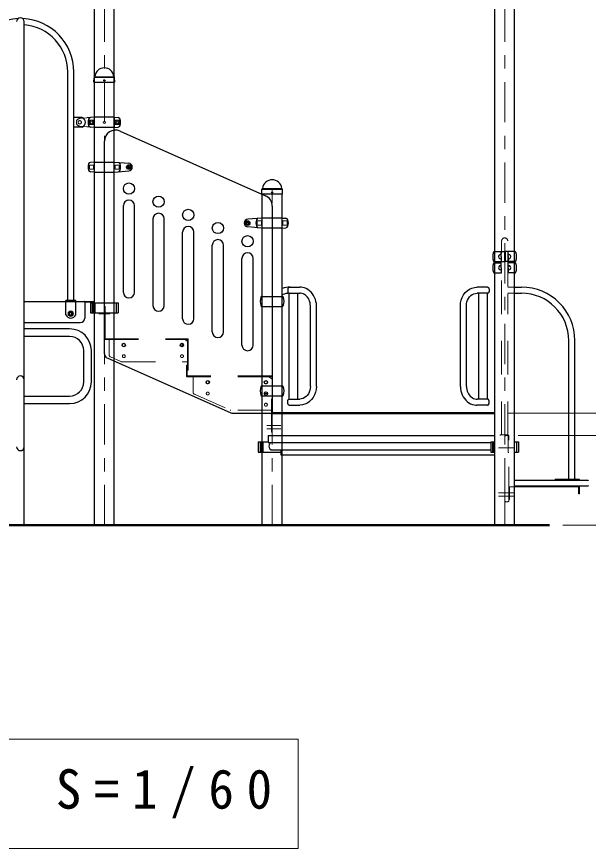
# Model space of a CAD drawing. Units: millimetres on the paper. Extents: x -385 to 0, y -594 to 267.
# Drawn here: x -116.3 to -73.7, y -138.4 to -76.4 of the extents above; entities that cross this region are included whole.
import ezdxf

# ---------------------------------------------------------------- set-up
doc = ezdxf.new("R2010")
doc.units = ezdxf.units.MM
doc.linetypes.add('USER1', pattern=[4.5, 2.5, -2])
doc.linetypes.add('USER2', pattern=[6, 3, -1, 1, -1])
doc.layers.add('LY_1', color=7, linetype='Continuous', lineweight=25)
doc.styles.add('ＭＳ ゴシック', font='')
doc.styles.get('ＭＳ ゴシック').set_extended_font_data('MS Gothic')

msp = doc.modelspace()

# ---------------------------------------------------------------- linework, layer by layer
at = {"layer": 'LY_1', "linetype": 'USER2', "lineweight": 13}
for p, q in [((-109.787, -114.306), (-109.787, -54.306)), ((-79.967, -114.306), (-79.967, -64.306)), ((-97.287, -114.306), (-97.287, -89.306)), ((-110.198, -98.556), (-109.369, -98.556)), ((-96.631, -106.89), (-97.679, -106.89)), ((-96.631, -107.14), (-97.679, -107.14))]:
    msp.add_line(p, q, dxfattribs=at)
at = {"layer": 'LY_1'}
for p, q in [((-110.53, -114.306), (-110.53, -55.731)), ((-109.045, -114.306), (-109.045, -55.731)), ((-80.709, -114.306), (-80.709, -64.656)), ((-79.224, -114.306), (-79.224, -64.656)), ((-115.754, -114.306), (-115.754, -76.806)), ((-112.514, -97.586), (-112.514, -80.556)), ((-112.061, -97.586), (-112.061, -80.556)), ((-110.562, -81.315), (-110.555, -80.984)), ((-110.534, -80.936), (-110.516, -80.917)), ((-109.041, -80.936), (-109.059, -80.917)), ((-109.013, -81.314), (-109.02, -80.984)), ((-110.553, -81.323), (-110.562, -81.315)), ((-110.553, -81.323), (-109.021, -81.323)), ((-109.013, -81.314), (-109.021, -81.323)), ((-111.438, -83.94), (-112.061, -83.94)), ((-110.554, -83.931), (-111.079, -83.977)), ((-109.021, -83.931), (-110.554, -83.931)), ((-109.021, -83.931), (-108.758, -83.954)), ((-111.438, -84.673), (-112.061, -84.673)), ((-110.554, -84.681), (-111.079, -84.635)), ((-109.021, -84.681), (-110.554, -84.681)), ((-109.021, -84.681), (-108.758, -84.658)), ((-108.616, -84.963), (-97.782, -89.778)), ((-109.787, -101.541), (-109.787, -85.72)), ((-110.554, -87.265), (-110.817, -87.288)), ((-110.554, -87.265), (-109.02, -87.265)), ((-109.021, -87.265), (-107.97, -87.349)), ((-109.021, -88.015), (-107.97, -87.93)), ((-107.954, -87.563), (-108.021, -87.601)), ((-108.021, -87.601), (-108.021, -87.678)), ((-107.954, -87.717), (-108.021, -87.678)), ((-107.887, -87.601), (-107.954, -87.563)), ((-107.887, -87.678), (-107.954, -87.717)), ((-107.887, -87.601), (-107.887, -87.678)), ((-110.554, -88.015), (-110.817, -87.992)), ((-110.554, -88.015), (-109.02, -88.015)), ((-98.062, -89.648), (-98.055, -89.317)), ((-98.062, -89.648), (-98.054, -89.656)), ((-96.521, -89.656), (-98.054, -89.656)), ((-98.034, -89.269), (-98.016, -89.251)), ((-98.03, -114.306), (-98.03, -89.656)), ((-96.541, -89.269), (-96.559, -89.251)), ((-96.545, -114.306), (-96.545, -89.656)), ((-96.521, -89.656), (-96.513, -89.648)), ((-96.513, -89.648), (-96.52, -89.317)), ((-108.371, -96.968), (-108.371, -90.512)), ((-107.537, -96.968), (-107.537, -90.512)), ((-97.287, -90.539), (-97.287, -105.89)), ((-106.162, -97.949), (-106.162, -91.493)), ((-105.329, -97.949), (-105.329, -91.493)), ((-98.054, -91.431), (-99.105, -91.516)), ((-96.521, -91.431), (-98.054, -91.431)), ((-96.521, -91.431), (-96.258, -91.454)), ((-99.187, -91.768), (-99.121, -91.729)), ((-99.187, -91.768), (-99.187, -91.845)), ((-99.187, -91.845), (-99.121, -91.883)), ((-99.121, -91.729), (-99.054, -91.768)), ((-99.121, -91.883), (-99.054, -91.845)), ((-98.054, -92.181), (-99.105, -92.097)), ((-99.054, -91.768), (-99.054, -91.845)), ((-96.521, -92.181), (-98.054, -92.181)), ((-96.521, -92.181), (-96.258, -92.158)), ((-103.954, -98.931), (-103.954, -92.475)), ((-103.121, -98.931), (-103.121, -92.475)), ((-101.746, -99.912), (-101.746, -93.456)), ((-100.912, -99.912), (-100.912, -93.456)), ((-80.735, -93.931), (-80.025, -93.931)), ((-80.238, -94.306), (-80.238, -93.948)), ((-79.992, -93.965), (-79.992, -94.648)), ((-79.942, -93.965), (-79.942, -94.648)), ((-79.199, -93.931), (-79.909, -93.931)), ((-79.696, -94.306), (-79.696, -93.948)), ((-99.537, -100.894), (-99.537, -94.438)), ((-98.704, -100.894), (-98.704, -94.438)), ((-80.735, -94.681), (-80.025, -94.681)), ((-80.238, -94.152), (-80.271, -94.15)), ((-80.238, -94.461), (-80.271, -94.462)), ((-80.238, -94.306), (-80.238, -94.665)), ((-79.2, -94.681), (-79.909, -94.681)), ((-79.696, -94.152), (-79.663, -94.15)), ((-79.696, -94.306), (-79.696, -94.665)), ((-79.696, -94.461), (-79.663, -94.462)), ((-80.735, -94.765), (-80.194, -94.765)), ((-80.238, -94.985), (-80.271, -94.984)), ((-80.238, -95.294), (-80.271, -95.295)), ((-80.238, -95.14), (-80.238, -94.781)), ((-80.238, -95.14), (-80.238, -95.498)), ((-79.199, -94.765), (-79.74, -94.765)), ((-79.696, -95.14), (-79.696, -94.781)), ((-79.696, -94.985), (-79.663, -94.984)), ((-79.696, -95.14), (-79.696, -95.498)), ((-79.696, -95.294), (-79.663, -95.295)), ((-80.735, -95.515), (-80.194, -95.515)), ((-79.2, -95.515), (-79.74, -95.515)), ((-96.018, -96.58), (-95.224, -96.58)), ((-81.236, -96.58), (-82.03, -96.58)), ((-79.224, -96.58), (-78.717, -96.58)), ((-96.018, -97.033), (-95.229, -97.033)), ((-96.018, -104.913), (-96.018, -97.033)), ((-95.369, -104.913), (-95.369, -97.033)), ((-82.943, -97.033), (-82.965, -97.033)), ((-81.236, -97.033), (-82.025, -97.033)), ((-81.886, -104.913), (-81.886, -97.033)), ((-81.236, -104.913), (-81.236, -97.033)), ((-79.224, -97.033), (-78.717, -97.033)), ((-115.754, -97.64), (-110.53, -97.64)), ((-111.921, -97.586), (-112.654, -97.586)), ((-112.654, -98.649), (-112.654, -97.586)), ((-111.921, -98.649), (-111.921, -97.586)), ((-111.246, -97.69), (-111.246, -98.89)), ((-110.53, -97.693), (-111.246, -97.693)), ((-110.818, -97.74), (-110.818, -98.49)), ((-110.818, -97.74), (-108.757, -97.74)), ((-110.688, -97.74), (-110.688, -98.49)), ((-110.639, -97.74), (-110.639, -98.49)), ((-110.483, -97.74), (-110.483, -98.49)), ((-108.896, -97.74), (-108.896, -98.49)), ((-108.757, -97.74), (-108.757, -98.49)), ((-98.056, -97.265), (-96.519, -97.265)), ((-112.287, -98.479), (-112.221, -98.518)), ((-98.054, -98.015), (-96.519, -98.015)), ((-94.441, -103.973), (-94.441, -97.973)), ((-93.987, -103.973), (-93.987, -97.973)), ((-83.267, -103.973), (-83.267, -97.973)), ((-82.814, -103.973), (-82.814, -97.973)), ((-112.287, -98.633), (-112.221, -98.595)), ((-112.221, -98.518), (-112.221, -98.595)), ((-110.818, -98.49), (-108.757, -98.49)), ((-115.754, -99.223), (-111.579, -99.223)), ((-112.371, -99.69), (-115.754, -99.69)), ((-112.371, -100.256), (-115.754, -100.256)), ((-75.194, -110.898), (-75.194, -100.556)), ((-74.74, -110.898), (-74.74, -100.556)), ((-111.321, -103.64), (-111.321, -101.306)), ((-110.754, -103.64), (-110.754, -101.306)), ((-109.589, -101.846), (-100.367, -105.944)), ((-98.056, -103.931), (-96.519, -103.931)), ((-115.754, -104.69), (-112.371, -104.69)), ((-115.754, -105.256), (-112.371, -105.256)), ((-98.054, -104.681), (-96.519, -104.681)), ((-96.018, -104.913), (-95.229, -104.913)), ((-81.236, -104.913), (-82.025, -104.913)), ((-96.018, -105.366), (-95.224, -105.366)), ((-81.236, -105.366), (-82.03, -105.366)), ((-100.232, -105.973), (-97.371, -105.973)), ((-97.594, -107.64), (-80.709, -107.64)), ((-97.594, -107.64), (-97.594, -108.14)), ((-98.318, -108.11), (-97.594, -108.11)), ((-98.318, -108.11), (-98.318, -108.86)), ((-98.188, -108.11), (-98.188, -108.86)), ((-98.139, -108.11), (-98.139, -108.86)), ((-97.983, -108.11), (-97.983, -108.86)), ((-97.594, -108.14), (-80.997, -108.14)), ((-80.997, -108.11), (-80.709, -108.11)), ((-80.997, -108.11), (-80.997, -108.86)), ((-80.868, -108.11), (-80.868, -108.86)), ((-80.818, -108.11), (-80.818, -108.86)), ((-79.224, -108.11), (-78.937, -108.11)), ((-79.075, -108.11), (-79.075, -108.86)), ((-78.937, -108.11), (-78.937, -108.86)), ((-98.318, -108.86), (-96.644, -108.86)), ((-97.256, -108.706), (-80.997, -108.706)), ((-96.644, -108.706), (-96.644, -109.056)), ((-80.997, -108.86), (-80.709, -108.86)), ((-79.224, -108.86), (-78.937, -108.86)), ((-96.644, -109.056), (-80.709, -109.056)), ((-75.26, -110.898), (-75.194, -110.831)), ((-74.674, -110.898), (-74.74, -110.831)), ((-73.784, -110.973), (-79.224, -110.973)), ((-73.784, -111.39), (-79.224, -111.39)), ((-74.454, -111.443), (-79.224, -111.443)), ((-76.217, -110.973), (-76.217, -110.898)), ((-74.384, -110.898), (-76.217, -110.898)), ((-75.55, -110.973), (-75.55, -110.898)), ((-74.454, -111.973), (-74.454, -111.443)), ((-74.4, -111.973), (-74.4, -111.39)), ((-74.384, -110.973), (-74.384, -110.898)), ((-74.4, -111.973), (-74.454, -111.973))]:
    msp.add_line(p, q, dxfattribs=at)
at = {"layer": 'LY_1', "lineweight": 13}
for p, q in [((-110.532, -80.964), (-109.043, -80.964)), ((-110.502, -80.906), (-109.076, -80.906)), ((-110.592, -84.152), (-110.9, -84.152)), ((-110.9, -84.46), (-110.9, -84.152)), ((-108.983, -84.152), (-108.675, -84.152)), ((-108.675, -84.46), (-108.675, -84.152)), ((-110.592, -84.46), (-110.9, -84.46)), ((-108.983, -84.46), (-108.675, -84.46)), ((-110.592, -87.486), (-110.9, -87.486)), ((-110.9, -87.794), (-110.9, -87.486)), ((-110.592, -87.794), (-110.9, -87.794)), ((-108.983, -87.486), (-108.675, -87.486)), ((-108.983, -87.794), (-108.675, -87.794)), ((-108.675, -87.794), (-108.675, -87.486)), ((-96.543, -89.298), (-98.032, -89.298)), ((-96.573, -89.239), (-97.999, -89.239)), ((-98.092, -91.652), (-98.4, -91.652)), ((-98.4, -91.96), (-98.4, -91.652)), ((-96.483, -91.652), (-96.175, -91.652)), ((-96.175, -91.96), (-96.175, -91.652)), ((-98.092, -91.96), (-98.4, -91.96)), ((-96.483, -91.96), (-96.175, -91.96)), ((-104, -100.997), (-104, -100.781)), ((-102, -103.731), (-102, -103.603)), ((-97.862, -104.5), (-97.646, -104.5)), ((-79.709, -105.973), (-50.768, -105.973)), ((-78.967, -107.64), (-57.086, -107.64)), ((-75.634, -114.306), (-50.768, -114.306)), ((-95.353, -130.24), (-146.153, -130.24)), ((-95.353, -138.373), (-95.353, -130.24)), ((-146.153, -138.373), (-95.353, -138.373))]:
    msp.add_line(p, q, dxfattribs=at)
at = {"layer": 'LY_1', "linetype": 'USER1', "lineweight": 13}
for p, q in [((-110.529, -80.973), (-109.046, -80.973)), ((-111.079, -83.977), (-111.605, -84.016)), ((-110.537, -83.948), (-110.537, -84.665)), ((-109.037, -83.948), (-109.037, -84.665)), ((-111.079, -84.635), (-111.605, -84.597)), ((-96.546, -89.306), (-98.029, -89.306)), ((-80.194, -107.586), (-80.194, -93.14)), ((-79.74, -96.531), (-79.74, -93.14)), ((-79.224, -96.58), (-79.74, -96.58)), ((-79.224, -97.033), (-79.74, -97.033)), ((-79.74, -107.586), (-79.74, -97.081)), ((-112.654, -97.64), (-111.921, -97.64)), ((-109.787, -98.001), (-109.749, -98.001)), ((-109.787, -100.422), (-109.787, -98.001)), ((-109.749, -100.422), (-109.749, -98.001)), ((-109.732, -100.417), (-109.732, -98.001)), ((-109.737, -100.434), (-103.604, -100.434)), ((-109.737, -100.472), (-103.604, -100.472)), ((-109.732, -100.417), (-103.604, -100.417)), ((-109.426, -100.472), (-109.426, -101.628)), ((-103.757, -100.472), (-103.592, -100.637)), ((-103.592, -100.484), (-103.592, -102.751)), ((-103.554, -100.484), (-103.554, -102.751)), ((-103.537, -100.484), (-103.537, -102.751)), ((-109.327, -101.78), (-108.551, -102.125)), ((-108.483, -102.139), (-103.592, -102.139)), ((-103.637, -102.39), (-103.676, -102.39)), ((-103.676, -103.2), (-103.676, -102.39)), ((-103.637, -103.2), (-103.637, -102.39)), ((-103.621, -103.195), (-103.621, -102.39)), ((-103.554, -102.751), (-103.592, -102.751)), ((-97.354, -103.212), (-103.626, -103.212)), ((-97.354, -103.25), (-103.626, -103.25)), ((-97.354, -103.195), (-103.621, -103.195)), ((-103.176, -104.405), (-103.176, -103.25)), ((-97.342, -103.413), (-97.506, -103.25)), ((-97.342, -107.39), (-97.342, -103.262)), ((-97.304, -107.39), (-97.304, -103.262)), ((-97.287, -107.39), (-97.287, -103.262)), ((-103.077, -104.558), (-100.426, -105.736)), ((-97.342, -105.75), (-100.358, -105.75)), ((-97.304, -107.39), (-97.342, -107.39)), ((-80.3, -107.64), (-80.3, -107.586)), ((-79.757, -107.586), (-80.3, -107.586)), ((-79.967, -112.473), (-79.967, -107.723)), ((-79.734, -107.64), (-79.884, -107.64)), ((-79.704, -108.906), (-79.704, -107.693)), ((-79.65, -112.473), (-79.65, -107.693)), ((-79.291, -108.556), (-80.433, -108.556)), ((-79.65, -108.89), (-79.704, -108.89)), ((-79.65, -108.906), (-79.704, -108.906)), ((-79.597, -112.39), (-79.597, -111.443)), ((-79.224, -111.443), (-79.597, -111.443)), ((-79.291, -111.89), (-80.433, -111.89)), ((-79.291, -112.14), (-80.433, -112.14)), ((-79.734, -112.556), (-79.884, -112.556)), ((-79.597, -112.39), (-79.65, -112.39))]:
    msp.add_line(p, q, dxfattribs=at)
at = {"layer": 'LY_1', "lineweight": 50}
for p, q in [((-97.287, -105.973), (-80.709, -105.973)), ((-76.634, -114.306), (-164.872, -114.306))]:
    msp.add_line(p, q, dxfattribs=at)
at = {"layer": 'LY_1'}
for points in [[(-96.018, -96.58), (-96.033, -96.582), (-96.048, -96.587), (-96.062, -96.597), (-96.075, -96.61), (-96.087, -96.626), (-96.098, -96.646), (-96.108, -96.668), (-96.116, -96.693), (-96.123, -96.72), (-96.128, -96.748), (-96.131, -96.777), (-96.132, -96.806), (-96.131, -96.836), (-96.128, -96.865), (-96.123, -96.893), (-96.116, -96.92), (-96.108, -96.944), (-96.098, -96.967), (-96.087, -96.986), (-96.075, -97.003), (-96.062, -97.016), (-96.048, -97.025), (-96.033, -97.031), (-96.018, -97.033)], [(-93.987, -97.973), (-93.996, -97.809), (-94.022, -97.648), (-94.064, -97.491), (-94.122, -97.34), (-94.196, -97.199), (-94.284, -97.068), (-94.385, -96.95), (-94.497, -96.846), (-94.62, -96.757), (-94.751, -96.686), (-94.889, -96.632), (-95.031, -96.597), (-95.127, -96.584), (-95.224, -96.58)], [(-83.267, -97.973), (-83.252, -97.755), (-83.206, -97.542), (-83.132, -97.34), (-83.031, -97.154), (-82.905, -96.988), (-82.757, -96.846), (-82.592, -96.731), (-82.412, -96.648), (-82.223, -96.597), (-82.03, -96.58)], [(-81.236, -96.58), (-81.221, -96.582), (-81.207, -96.587), (-81.193, -96.597), (-81.179, -96.61), (-81.167, -96.626), (-81.156, -96.646), (-81.146, -96.668), (-81.138, -96.693), (-81.131, -96.72), (-81.127, -96.748), (-81.124, -96.777), (-81.123, -96.806), (-81.124, -96.836), (-81.127, -96.865), (-81.131, -96.893), (-81.138, -96.92), (-81.146, -96.944), (-81.156, -96.967), (-81.167, -96.986), (-81.179, -97.003), (-81.193, -97.016), (-81.207, -97.025), (-81.221, -97.031), (-81.236, -97.033)], [(-94.441, -97.973), (-94.447, -97.857), (-94.465, -97.742), (-94.495, -97.631), (-94.536, -97.526), (-94.588, -97.427), (-94.649, -97.336), (-94.72, -97.256), (-94.798, -97.186), (-94.883, -97.128), (-94.973, -97.084), (-95.068, -97.053), (-95.164, -97.036), (-95.197, -97.034), (-95.229, -97.033)], [(-82.814, -97.973), (-82.804, -97.826), (-82.775, -97.682), (-82.728, -97.546), (-82.663, -97.42), (-82.583, -97.308), (-82.489, -97.212), (-82.383, -97.135), (-82.269, -97.079), (-82.148, -97.045), (-82.025, -97.033)], [(-94.441, -103.973), (-94.45, -104.12), (-94.479, -104.263), (-94.527, -104.4), (-94.591, -104.525), (-94.672, -104.638), (-94.766, -104.733), (-94.871, -104.81), (-94.986, -104.867), (-95.106, -104.901), (-95.229, -104.913)], [(-93.987, -103.973), (-94.003, -104.191), (-94.048, -104.403), (-94.122, -104.605), (-94.224, -104.792), (-94.35, -104.958), (-94.497, -105.1), (-94.663, -105.214), (-94.842, -105.298), (-95.031, -105.349), (-95.224, -105.366)], [(-83.267, -103.973), (-83.258, -104.137), (-83.233, -104.298), (-83.191, -104.455), (-83.132, -104.605), (-83.059, -104.747), (-82.971, -104.878), (-82.87, -104.996), (-82.757, -105.1), (-82.634, -105.189), (-82.503, -105.26), (-82.366, -105.314), (-82.223, -105.349), (-82.127, -105.362), (-82.03, -105.366)], [(-82.814, -103.973), (-82.808, -104.089), (-82.79, -104.204), (-82.76, -104.315), (-82.719, -104.42), (-82.667, -104.519), (-82.605, -104.61), (-82.535, -104.69), (-82.456, -104.76), (-82.371, -104.817), (-82.281, -104.862), (-82.187, -104.893), (-82.09, -104.91), (-82.057, -104.912), (-82.025, -104.913)], [(-96.018, -105.366), (-96.033, -105.364), (-96.048, -105.359), (-96.062, -105.349), (-96.075, -105.336), (-96.087, -105.319), (-96.098, -105.3), (-96.108, -105.278), (-96.116, -105.253), (-96.123, -105.226), (-96.128, -105.198), (-96.131, -105.169), (-96.132, -105.14), (-96.131, -105.11), (-96.128, -105.081), (-96.123, -105.053), (-96.116, -105.026), (-96.108, -105.002), (-96.098, -104.979), (-96.087, -104.96), (-96.075, -104.943), (-96.062, -104.93), (-96.048, -104.921), (-96.033, -104.915), (-96.018, -104.913)], [(-81.236, -105.366), (-81.221, -105.364), (-81.207, -105.359), (-81.193, -105.349), (-81.179, -105.336), (-81.167, -105.319), (-81.156, -105.3), (-81.146, -105.278), (-81.138, -105.253), (-81.131, -105.226), (-81.127, -105.198), (-81.124, -105.169), (-81.123, -105.14), (-81.124, -105.11), (-81.127, -105.081), (-81.131, -105.053), (-81.138, -105.026), (-81.146, -105.002), (-81.156, -104.979), (-81.167, -104.96), (-81.179, -104.943), (-81.193, -104.93), (-81.207, -104.921), (-81.221, -104.915), (-81.236, -104.913)]]:
    msp.add_lwpolyline(points, dxfattribs=at)
for centre, radius in [((-109.787, -81.189), 0.05), ((-107.954, -87.64), 0.175), ((-107.954, -87.64), 0.125), ((-107.954, -87.64), 0.108), ((-107.954, -89.235), 0.417), ((-105.746, -90.216), 0.417), ((-97.287, -89.523), 0.05), ((-103.537, -91.198), 0.417), ((-99.121, -91.806), 0.175), ((-101.329, -92.179), 0.417), ((-99.121, -91.806), 0.125), ((-99.121, -91.806), 0.108), ((-99.121, -93.161), 0.417), ((-112.287, -98.556), 0.175), ((-108.337, -100.889), 0.125), ((-104.004, -100.889), 0.125), ((-102.087, -103.667), 0.125), ((-97.754, -103.667), 0.125), ((-97.754, -104.5), 0.125)]:
    msp.add_circle(centre, radius, dxfattribs=at)
at = {"layer": 'LY_1', "linetype": 'USER1', "lineweight": 13}
for centre, radius in [((-111.621, -84.306), 0.125), ((-107.954, -87.64), 0.104), ((-99.121, -91.806), 0.104), ((-112.287, -98.556), 0.108), ((-112.287, -98.556), 0.104), ((-108.337, -100.889), 0.108), ((-104.004, -100.889), 0.108), ((-108.337, -101.722), 0.108), ((-104.004, -101.722), 0.108), ((-102.087, -103.667), 0.108), ((-97.754, -103.667), 0.108), ((-102.087, -104.5), 0.108), ((-97.754, -104.5), 0.108), ((-97.754, -105.333), 0.108)]:
    msp.add_circle(centre, radius, dxfattribs=at)
at = {"layer": 'LY_1', "lineweight": 13}
for centre, radius in [((-110.746, -84.306), 0.154), ((-110.746, -84.306), 0.0833), ((-109.787, -84.306), 0.0833), ((-108.829, -84.306), 0.154), ((-108.829, -84.306), 0.0833), ((-107.954, -87.64), 0.0917), ((-99.121, -91.806), 0.0917), ((-112.287, -98.556), 0.2), ((-112.287, -98.556), 0.0917)]:
    msp.add_circle(centre, radius, dxfattribs=at)
at = {"layer": 'LY_1'}
for centre, radius, start, end in [((-116.037, -80.556), 3.977, 92.5225, 180), ((-116.037, -76.806), 0.283, 0, 180), ((-116.037, -80.556), 3.977, 0, 87.4775), ((-116.037, -80.556), 3.523, 0, 85.38751), ((-109.787, -80.973), 0.72, 90, 173.3676), ((-109.787, -80.973), 0.72, 6.6324, 90), ((-110.485, -80.985), 0.07, 135, 178.99605), ((-110.549, -80.884), 0.0467, 315, 353.3676), ((-109.026, -80.884), 0.0467, 186.6324, 225), ((-109.09, -80.985), 0.07, 1.00395, 45), ((-111.597, -84.306), 0.4, 293.55646, 66.44354), ((-110.162, -84.306), 0.833, 163.80375, 196.19625), ((-110.803, -84.12), 0.167, 95, 163.80375), ((-108.772, -84.12), 0.167, 16.19625, 85), ((-109.412, -84.306), 0.833, 343.80375, 16.19625), ((-110.803, -84.492), 0.167, 196.19625, 265), ((-108.772, -84.492), 0.167, 275, 343.80375), ((-108.957, -85.72), 0.83, 66.03751, 180), ((-110.803, -87.454), 0.167, 95, 163.80375), ((-108.772, -87.454), 0.167, 16.19625, 85), ((-110.162, -87.64), 0.833, 163.80375, 196.19625), ((-110.803, -87.826), 0.167, 196.19625, 265), ((-108.772, -87.826), 0.167, 275, 343.80375), ((-109.412, -87.64), 0.833, 343.80375, 16.19625), ((-107.996, -87.64), 0.291, 275, 85), ((-97.287, -89.306), 0.72, 90, 173.3676), ((-97.287, -89.306), 0.72, 6.6324, 90), ((-97.985, -89.319), 0.07, 135, 178.99605), ((-98.049, -89.218), 0.0467, 315, 353.3676), ((-98.121, -90.539), 0.833, 0, 66.03751), ((-96.526, -89.218), 0.0467, 186.6324, 225), ((-96.59, -89.319), 0.07, 1.00395, 45), ((-107.954, -90.512), 0.417, 0, 180), ((-105.746, -91.493), 0.417, 0, 180), ((-99.079, -91.806), 0.291, 95, 265), ((-97.662, -91.806), 0.833, 163.80375, 196.19625), ((-98.303, -91.62), 0.167, 95, 163.80375), ((-96.272, -91.62), 0.167, 16.19625, 85), ((-96.912, -91.806), 0.833, 343.80375, 16.19625), ((-103.537, -92.475), 0.417, 0, 180), ((-98.303, -91.992), 0.167, 196.19625, 265), ((-96.272, -91.992), 0.167, 275, 343.80375), ((-101.329, -93.456), 0.417, 0, 180), ((-99.121, -94.438), 0.417, 0, 180), ((-79.924, -94.306), 0.935, 159.19706, 200.80294), ((-80.735, -93.998), 0.0667, 90, 159.19706), ((-80.221, -93.948), 0.0167, 90, 180), ((-80.025, -93.965), 0.0333, 0, 90), ((-79.909, -93.965), 0.0333, 90, 180), ((-79.713, -93.948), 0.0167, 0, 90), ((-79.199, -93.998), 0.0667, 20.80294, 90), ((-80.01, -94.306), 0.935, 339.19706, 20.80294), ((-80.735, -94.615), 0.0667, 200.80294, 270), ((-80.735, -94.831), 0.0667, 90, 159.19706), ((-80.277, -94.306), 0.156, 88, 272), ((-80.221, -94.665), 0.0167, 180, 270), ((-80.221, -94.781), 0.0167, 90, 180), ((-80.025, -94.648), 0.0333, 270, 0), ((-79.909, -94.648), 0.0333, 180, 270), ((-79.713, -94.665), 0.0167, 270, 0), ((-79.713, -94.781), 0.0167, 0, 90), ((-79.657, -94.306), 0.156, 268, 92), ((-79.199, -94.615), 0.0667, 270, 339.19706), ((-79.199, -94.831), 0.0667, 20.80294, 90), ((-79.924, -95.14), 0.935, 159.19706, 200.80294), ((-80.277, -95.14), 0.156, 88, 272), ((-79.657, -95.14), 0.156, 268, 92), ((-80.01, -95.14), 0.935, 339.19706, 20.80294), ((-80.735, -95.448), 0.0667, 200.80294, 270), ((-80.221, -95.498), 0.0167, 180, 270), ((-79.713, -95.498), 0.0167, 270, 0), ((-79.199, -95.448), 0.0667, 270, 339.19706), ((-95.956, -98.473), 1.893, 90, 108.13235), ((-78.717, -100.556), 3.977, 0, 90), ((-107.954, -96.968), 0.417, 180, 0), ((-95.956, -98.473), 1.44, 90, 114.15381), ((-78.717, -100.556), 3.523, 0, 90), ((-111.296, -97.69), 0.05, 0, 90), ((-97.244, -97.64), 0.935, 159.19706, 200.80294), ((-98.056, -97.331), 0.0667, 90, 159.19706), ((-96.519, -97.331), 0.0667, 20.80294, 90), ((-97.331, -97.64), 0.935, 339.19706, 20.80294), ((-105.746, -97.949), 0.417, 180, 0), ((-98.056, -97.948), 0.0667, 200.80294, 270), ((-96.519, -97.948), 0.0667, 270, 339.19706), ((-112.287, -98.49), 0.4, 203.55646, 336.44354), ((-111.579, -98.89), 0.333, 270, 0), ((-103.537, -98.931), 0.417, 180, 0), ((-112.371, -101.306), 1.617, 0, 90), ((-112.371, -101.306), 1.05, 0, 90), ((-101.329, -99.912), 0.417, 180, 0), ((-99.121, -100.894), 0.417, 180, 0), ((-109.454, -101.541), 0.333, 180, 246.03751), ((-116.037, -103.473), 0.283, 0, 180), ((-112.371, -103.64), 1.617, 270, 0), ((-112.371, -103.64), 1.05, 270, 0), ((-97.244, -104.306), 0.935, 159.19706, 200.80294), ((-98.056, -103.998), 0.0667, 90, 159.19706), ((-96.519, -103.998), 0.0667, 20.80294, 90), ((-97.331, -104.306), 0.935, 339.19706, 20.80294), ((-98.056, -104.615), 0.0667, 200.80294, 270), ((-96.519, -104.615), 0.0667, 270, 339.19706), ((-97.371, -105.89), 0.0833, 270, 0), ((-100.232, -105.64), 0.333, 246.03751, 270), ((-97.256, -108.423), 0.283, 90, 270), ((-116.037, -108.473), 0.283, 180, 0), ((-73.784, -111.023), 0.05, 0, 90), ((-73.784, -111.34), 0.05, 270, 0)]:
    msp.add_arc(centre, radius, start, end, dxfattribs=at)
at = {"layer": 'LY_1', "linetype": 'USER1', "lineweight": 13}
for centre, radius, start, end in [((-111.579, -84.306), 0.291, 95, 265), ((-110.554, -83.948), 0.0167, 0, 91.98888), ((-110.554, -84.665), 0.0167, 270, 0), ((-79.967, -93.14), 0.227, 0, 180), ((-109.737, -100.422), 0.05, 180, 270), ((-109.737, -100.422), 0.0117, 180, 270), ((-103.604, -100.484), 0.0667, 0, 90), ((-103.604, -100.484), 0.05, 0, 90), ((-103.604, -100.484), 0.0117, 0, 90), ((-109.259, -101.628), 0.167, 180, 246.03751), ((-108.483, -101.972), 0.167, 246.03751, 270), ((-103.626, -103.2), 0.05, 180, 270), ((-103.626, -103.2), 0.0117, 180, 270), ((-97.354, -103.262), 0.0667, 0, 90), ((-97.354, -103.262), 0.05, 0, 90), ((-97.354, -103.262), 0.0117, 0, 90), ((-103.009, -104.405), 0.167, 180, 246.03751), ((-100.358, -105.583), 0.167, 246.03751, 270), ((-79.884, -107.723), 0.0833, 90, 180), ((-79.757, -107.693), 0.107, 0, 90), ((-79.757, -107.693), 0.0533, 0, 90), ((-79.734, -107.723), 0.0833, 0, 90), ((-79.884, -112.473), 0.0833, 180, 270), ((-79.734, -112.473), 0.0833, 270, 0)]:
    msp.add_arc(centre, radius, start, end, dxfattribs=at)
at = {"layer": 'LY_1', "lineweight": 13}
for centre, start, end in [((-112.725, -84.306), 355.87048, 4.12952), ((-106.85, -84.306), 175.87048, 184.12952), ((-112.725, -87.64), 355.87048, 4.12952), ((-106.85, -87.64), 175.87048, 184.12952), ((-100.225, -91.806), 355.87048, 4.12952), ((-94.35, -91.806), 175.87048, 184.12952)]:
    msp.add_arc(centre, 2.139, start, end, dxfattribs=at)

# ---------------------------------------------------------------- texts
at = {"layer": 'LY_1', "insert": (-144.753, -134.306), "char_height": 2.933, "attachment_point": 4, "style": 'ＭＳ ゴシック'}
msp.add_mtext('\\T1.5;\\W0.95;B視立面図\u3000S=1/60', dxfattribs=at)

doc.saveas('drawing.dxf')
